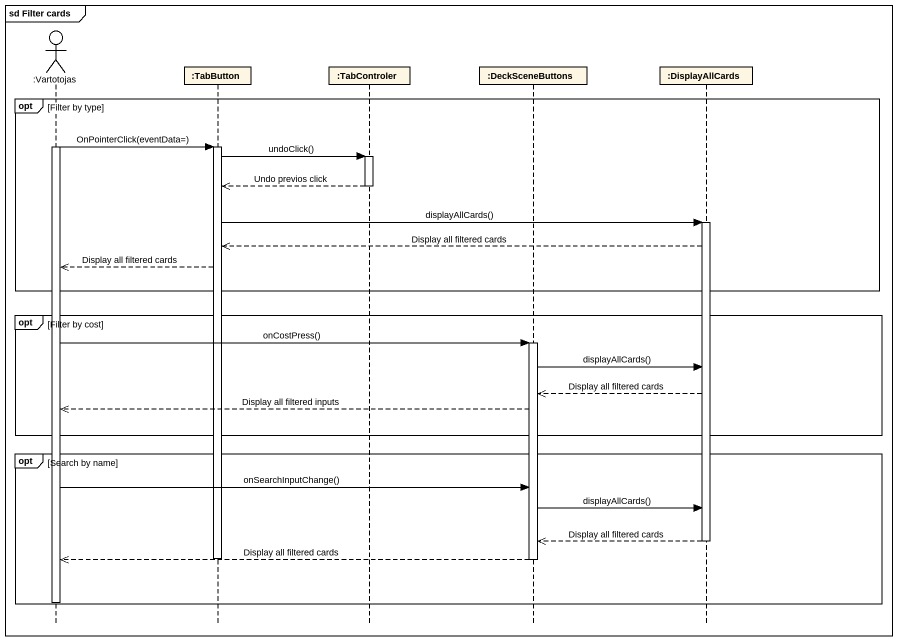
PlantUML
@startuml
mainframe sd Filter cards
hide footbox
actor ":Vartotojas" as Vartotojas
participant ":TabButton" as TabButton
participant ":TabControler" as TabControler
participant ":DeckSceneButtons" as DeckSceneButtons
participant ":DisplayAllCards" as DisplayAllCards

opt Filter by type
  activate Vartotojas
  Vartotojas -> TabButton : OnPointerClick(eventData=)
  activate TabButton
  TabButton -> TabControler : undoClick()
  activate TabControler
  TabControler -->> TabButton : Undo previos click
  deactivate TabControler
  TabButton -> DisplayAllCards : displayAllCards()
  activate DisplayAllCards
  DisplayAllCards -->> TabButton : Display all filtered cards
  TabButton -->> Vartotojas : Display all filtered cards
end
opt Filter by cost
  Vartotojas -> DeckSceneButtons : onCostPress()
  activate DeckSceneButtons
  DeckSceneButtons -> DisplayAllCards : displayAllCards()
  DisplayAllCards -->> DeckSceneButtons : Display all filtered cards
  DeckSceneButtons -->> Vartotojas : Display all filtered inputs
end
opt Search by name
  Vartotojas -> DeckSceneButtons : onSearchInputChange()
  DeckSceneButtons -> DisplayAllCards : displayAllCards()
  DisplayAllCards -->> DeckSceneButtons : Display all filtered cards
  deactivate DisplayAllCards
  deactivate TabButton
  DeckSceneButtons -->> Vartotojas : Display all filtered cards
  deactivate DeckSceneButtons
  deactivate Vartotojas
end
@enduml
